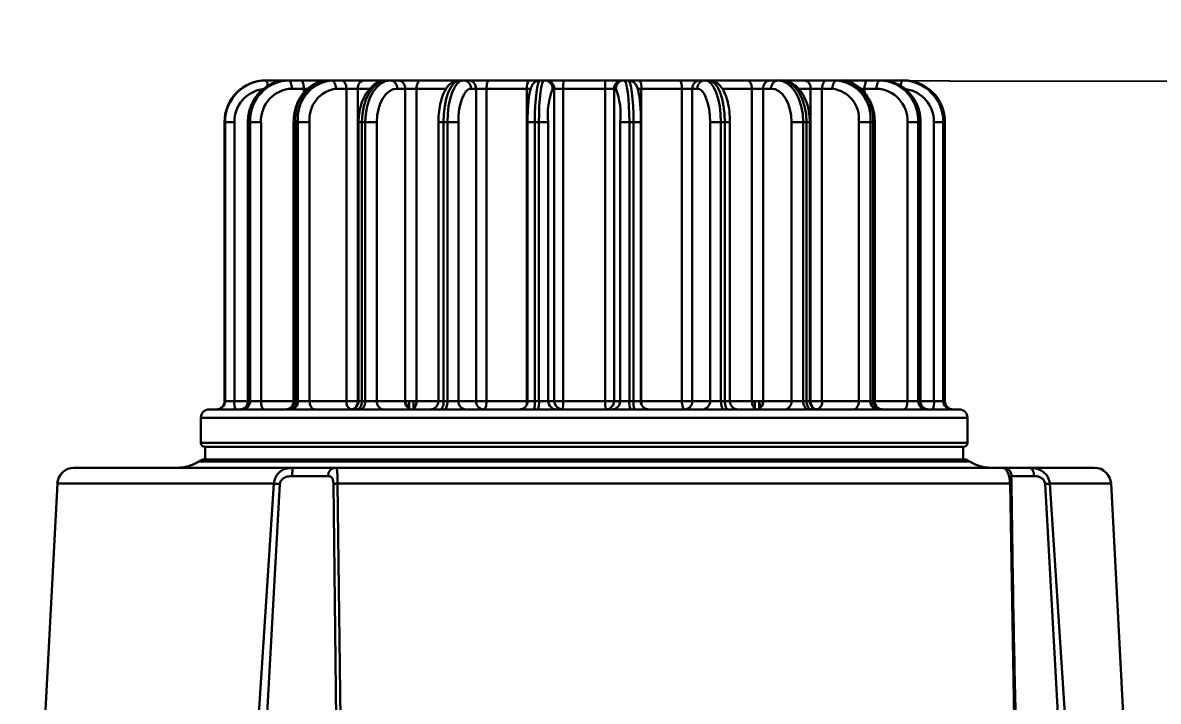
# Model space of a CAD drawing. Header units: millimetres. Extents: x -2601 to 21461, y 11492 to 21077.
# Drawn here: x -147.7 to -11.4, y 13100.4 to 13181.9 of the extents above; entities that cross this region are included whole.
import ezdxf

# ---------------------------------------------------------------- set-up
doc = ezdxf.new("R2010")
doc.units = ezdxf.units.MM
doc.header["$PDSIZE"] = -1
doc.styles.get("Standard").update_dxf_attribs({"font": ''})
doc.styles.get('Standard').set_extended_font_data('HYSWLongFangSong')
doc.dimstyles.new('ISO-25', dxfattribs={"dimscale": 25, "dimtxt": 3.5, "dimasz": 1.6, "dimexe": 1.25, "dimexo": 0.625, "dimtad": 1, "dimdec": 0, "dimzin": 9, "dimdsep": 46, "dimtxsty": 'Standard', "dimcen": 2.5, "dimadec": 0, "dimazin": 2, "dimtfac": 1, "dimtdec": 0, "dimtofl": 0, "dimtmove": 0, "dimatfit": 3, "dimfxl": 1, "dimarcsym": 0})

# ---------------------------------------------------------------- blocks, each defined once
blk = doc.blocks.new('*D41')
at = {"color": 0, "lineweight": -2}
for p, q in [((-984.73, 13145.13), (-566.17, 12980.75)), ((-80.3, 12727.44), (-80.3, 12852.44)), ((-142.8, 12789.94), (-17.8, 12789.94))]:
    blk.add_line(p, q, dxfattribs=at)
at = {"color": 0}
blk.add_solid([(-563.74, 12986.96), (-568.61, 12974.55), (-528.94, 12966.13)], dxfattribs=at)
at = {"layer": 'Defpoints', "color": 0}
for p in [(-528.94, 12966.13), (-80.3, 12789.94)]:
    blk.add_point(p, dxfattribs=at)
at = {"color": 0, "insert": (-871.65, 13164.51), "char_height": 87.5, "attachment_point": 5, "rotation": 338.5595}
blk.add_mtext('R482', dxfattribs=at)
blk = doc.blocks.new('*D43')
at = {"color": 0, "lineweight": -2}
blk.add_line((-236.77, 12789.94), (-753.02, 12789.94), dxfattribs=at)
blk.add_arc((-80.3, 12789.94), 641.47, 33.57336, 176.42664, dxfattribs=at)
at = {"color": 0}
for points in [[(459.83, 13148.19), (448.5, 13141.17), (475.23, 13110.68)], [(-713.85, 12829.72), (-727.18, 12830.13), (-721.77, 12789.94)]]:
    blk.add_solid(points, dxfattribs=at)
at = {"layer": 'Defpoints', "color": 0}
for p in [(1391.95, 13639.94), (31.09, 13421.67), (-221.14, 12789.94), (-80.3, 12789.94), (-80.3, 12789.94)]:
    blk.add_point(p, dxfattribs=at)
at = {"color": 0, "insert": (-261.69, 13466.91), "char_height": 87.5, "attachment_point": 5, "rotation": 15}
blk.add_mtext('150°', dxfattribs=at)
blk = doc.blocks.new('*D97')
at = {"color": 0, "lineweight": -2}
for p, q in [((-64.67, 13174.92), (826.24, 13173.57)), ((794.93, 13133.61), (793.83, 12408.11)), ((-65.9, 12369.42), (825.02, 12368.07))]:
    blk.add_line(p, q, dxfattribs=at)
at = {"color": 0}
for points in [[(788.26, 13133.62), (801.6, 13133.6), (794.99, 13173.61)], [(787.16, 12408.12), (800.49, 12408.1), (793.77, 12368.11)]]:
    blk.add_solid(points, dxfattribs=at)
at = {"layer": 'Defpoints', "color": 0}
for p in [(-80.3, 13174.94), (-81.52, 12369.44), (793.77, 12368.11)]:
    blk.add_point(p, dxfattribs=at)
at = {"color": 0, "insert": (735, 12770.95), "char_height": 87.5, "attachment_point": 5, "rotation": 89.9129}
blk.add_mtext('806', dxfattribs=at)
blk = doc.blocks.new('*D99')
at = {"color": 0, "lineweight": -2}
blk.add_line((-1309.85, 13076.66), (-1702.94, 13168.33), dxfattribs=at)
at = {"color": 0}
blk.add_solid([(-1701.42, 13174.82), (-1704.45, 13161.83), (-1741.89, 13177.41)], dxfattribs=at)
at = {"layer": 'Defpoints', "color": 0}
for p in [(-1741.89, 13177.41), (-80.3, 12789.94)]:
    blk.add_point(p, dxfattribs=at)
at = {"color": 0, "insert": (-1413.9, 13161.89), "char_height": 87.5, "attachment_point": 5, "rotation": 346.8738}
blk.add_mtext('R1706', dxfattribs=at)

msp = doc.modelspace()

# ---------------------------------------------------------------- linework, layer by layer
at = {"color": 161, "lineweight": 30, "true_color": 0x67adff}
for p, q in [((-118.5, 13174.94), (-118.43, 13174.94)), ((-118.43, 13174.94), (-116.88, 13174.94)), ((-116.88, 13174.94), (-115.96, 13174.94)), ((-116.8, 13174.86), (-115.96, 13174.94)), ((-115.77, 13174.94), (-116.62, 13174.86)), ((-115.96, 13174.94), (-115.77, 13174.94)), ((-115.77, 13174.94), (-114.32, 13174.94)), ((-114.32, 13174.94), (-111.76, 13174.94)), ((-111.76, 13174.94), (-110.99, 13174.94)), ((-110.99, 13174.94), (-110.69, 13174.94)), ((-110.69, 13174.94), (-109.44, 13174.94)), ((-109.44, 13174.94), (-106.72, 13174.94)), ((-106.72, 13174.94), (-103.97, 13174.94)), ((-103.93, 13174.94), (-103.53, 13174.94)), ((-103.53, 13174.94), (-102.58, 13174.94)), ((-102.58, 13174.94), (-99.87, 13174.94)), ((-99.87, 13174.94), (-95.63, 13174.94)), ((-95.63, 13174.94), (-95.26, 13174.94)), ((-95.26, 13174.94), (-94.8, 13174.94)), ((-94.8, 13174.94), (-94.2, 13174.94)), ((-94.2, 13174.94), (-91.7, 13174.94)), ((-91.7, 13174.94), (-86.97, 13174.94)), ((-86.97, 13174.94), (-85.57, 13174.94)), ((-85.57, 13174.94), (-85.07, 13174.94)), ((-85.07, 13174.94), (-84.87, 13174.94)), ((-84.87, 13174.94), (-82.75, 13174.94)), ((-82.75, 13174.94), (-77.85, 13174.94)), ((-77.85, 13174.94), (-75.72, 13174.94)), ((-75.72, 13174.94), (-75.52, 13174.94)), ((-75.52, 13174.94), (-75.02, 13174.94)), ((-75.02, 13174.94), (-73.63, 13174.94)), ((-73.63, 13174.94), (-68.89, 13174.94)), ((-68.89, 13174.94), (-66.39, 13174.94)), ((-66.39, 13174.94), (-65.79, 13174.94)), ((-65.79, 13174.94), (-65.33, 13174.94)), ((-65.34, 13174.94), (-64.96, 13174.94)), ((-64.96, 13174.94), (-60.72, 13174.94)), ((-60.72, 13174.94), (-58.01, 13174.94)), ((-58.01, 13174.94), (-57.06, 13174.94)), ((-57.06, 13174.94), (-56.66, 13174.94)), ((-56.62, 13174.94), (-53.88, 13174.94)), ((-53.88, 13174.94), (-51.15, 13174.94)), ((-51.15, 13174.94), (-49.9, 13174.94)), ((-49.9, 13174.94), (-49.6, 13174.94)), ((-49.6, 13174.94), (-48.83, 13174.94)), ((-48.83, 13174.94), (-46.27, 13174.94)), ((-46.27, 13174.94), (-44.82, 13174.94)), ((-44.82, 13174.94), (-44.63, 13174.94)), ((-43.94, 13174.85), (-44.82, 13174.94)), ((-44.63, 13174.94), (-43.71, 13174.94)), ((-43.71, 13174.94), (-42.16, 13174.94)), ((-42.16, 13174.94), (-41.96, 13174.94)), ((-115.39, 13173.94), (-113.94, 13173.94)), ((-113.94, 13173.94), (-113.94, 13173.44)), ((-113.94, 13173.94), (-113.5, 13173.94)), ((-110.08, 13173.94), (-108.83, 13173.94)), ((-108.83, 13173.94), (-108.83, 13136.44)), ((-108.83, 13173.94), (-107.47, 13173.94)), ((-107.47, 13136.44), (-107.47, 13173.94)), ((-107.47, 13173.94), (-106.08, 13173.94)), ((-102.74, 13173.94), (-101.79, 13173.94)), ((-101.79, 13173.94), (-101.79, 13136.44)), ((-101.79, 13173.94), (-100.43, 13173.94)), ((-100.43, 13136.44), (-100.43, 13173.94)), ((-100.43, 13173.94), (-96.89, 13173.94)), ((-93.87, 13173.94), (-93.27, 13173.94)), ((-93.27, 13173.94), (-93.27, 13136.44)), ((-93.27, 13173.94), (-92.02, 13173.94)), ((-92.02, 13173.94), (-87.16, 13173.94)), ((-92.02, 13136.44), (-92.02, 13173.94)), ((-87.16, 13173.94), (-87.16, 13136.44)), ((-87.16, 13173.94), (-86.7, 13173.94)), ((-84.08, 13173.94), (-83.88, 13173.94)), ((-83.88, 13173.94), (-83.88, 13136.44)), ((-83.88, 13173.94), (-82.82, 13173.94)), ((-82.82, 13136.44), (-82.82, 13173.94)), ((-82.82, 13173.94), (-77.78, 13173.94)), ((-77.78, 13173.94), (-76.71, 13173.94)), ((-77.78, 13173.94), (-77.78, 13136.44)), ((-76.71, 13136.44), (-76.71, 13173.94)), ((-76.71, 13173.94), (-76.51, 13173.94)), ((-73.9, 13173.94), (-73.44, 13173.94)), ((-73.44, 13136.44), (-73.44, 13173.94)), ((-73.44, 13173.94), (-68.57, 13173.94)), ((-68.57, 13173.94), (-68.57, 13136.44)), ((-68.57, 13173.94), (-67.32, 13173.94)), ((-67.32, 13136.44), (-67.32, 13173.94)), ((-67.32, 13173.94), (-66.72, 13173.94)), ((-63.72, 13173.94), (-60.16, 13173.94)), ((-60.16, 13173.94), (-60.16, 13136.44)), ((-60.16, 13173.94), (-58.8, 13173.94)), ((-58.8, 13136.44), (-58.8, 13173.94)), ((-58.8, 13173.94), (-57.85, 13173.94)), ((-54.52, 13173.94), (-53.12, 13173.94)), ((-53.12, 13173.94), (-53.12, 13136.44)), ((-53.12, 13173.94), (-51.76, 13173.94)), ((-51.76, 13136.44), (-51.76, 13173.94)), ((-51.76, 13173.94), (-50.51, 13173.94)), ((-47.1, 13173.94), (-46.65, 13173.94)), ((-46.65, 13173.94), (-45.2, 13173.94)), ((-46.65, 13173.43), (-46.65, 13173.94)), ((-123.46, 13169.94), (-123.46, 13136.44)), ((-123.46, 13169.94), (-123.39, 13169.94)), ((-123.46, 13136.44), (-123.46, 13169.94)), ((-123.46, 13169.94), (-123.46, 13169.94)), ((-123.39, 13169.94), (-122.27, 13169.94)), ((-123.39, 13169.94), (-123.39, 13136.44)), ((-122.27, 13136.44), (-122.27, 13169.94)), ((-120.66, 13169.94), (-120.66, 13136.44)), ((-120.66, 13169.94), (-120.58, 13169.94)), ((-120.58, 13136.44), (-120.58, 13169.94)), ((-120.58, 13169.94), (-120.39, 13169.94)), ((-120.39, 13169.94), (-120.39, 13136.44)), ((-120.39, 13169.94), (-119.08, 13169.94)), ((-119.08, 13136.44), (-119.08, 13169.94)), ((-115.17, 13169.94), (-115.17, 13136.44)), ((-115.17, 13169.94), (-114.96, 13169.94)), ((-114.96, 13169.94), (-114.65, 13169.94)), ((-114.96, 13136.44), (-114.96, 13169.94)), ((-114.65, 13169.94), (-114.65, 13136.44)), ((-114.65, 13169.94), (-113.25, 13169.94)), ((-113.25, 13136.44), (-113.25, 13169.94)), ((-107.37, 13169.94), (-107.37, 13136.44)), ((-107.37, 13169.94), (-106.98, 13169.94)), ((-106.98, 13169.94), (-106.58, 13169.94)), ((-106.98, 13136.44), (-106.98, 13169.94)), ((-106.58, 13169.94), (-106.58, 13136.44)), ((-106.58, 13169.94), (-105.18, 13169.94)), ((-105.18, 13136.44), (-105.18, 13169.94)), ((-97.79, 13169.94), (-97.79, 13136.44)), ((-97.79, 13169.94), (-97.17, 13169.94)), ((-97.17, 13169.94), (-96.71, 13169.94)), ((-97.17, 13136.44), (-97.17, 13169.94)), ((-96.71, 13169.94), (-95.4, 13169.94)), ((-96.71, 13169.94), (-96.71, 13136.44)), ((-95.4, 13136.44), (-95.4, 13169.94)), ((-87.09, 13169.94), (-87.09, 13136.44)), ((-87.09, 13169.94), (-86.22, 13169.94)), ((-86.22, 13169.94), (-85.73, 13169.94)), ((-86.22, 13136.44), (-86.22, 13169.94)), ((-85.73, 13169.94), (-85.73, 13136.44)), ((-85.73, 13169.94), (-84.6, 13169.94)), ((-84.6, 13136.44), (-84.6, 13169.94)), ((-75.99, 13169.94), (-74.87, 13169.94)), ((-75.99, 13169.94), (-75.99, 13136.44)), ((-74.87, 13136.44), (-74.87, 13169.94)), ((-74.87, 13169.94), (-74.37, 13169.94)), ((-74.37, 13169.94), (-74.37, 13136.44)), ((-74.37, 13169.94), (-73.5, 13169.94)), ((-73.5, 13136.44), (-73.5, 13169.94)), ((-65.19, 13169.94), (-65.19, 13136.44)), ((-65.19, 13169.94), (-63.88, 13169.94)), ((-63.88, 13136.44), (-63.88, 13169.94)), ((-63.88, 13169.94), (-63.42, 13169.94)), ((-63.42, 13169.94), (-63.42, 13136.44)), ((-63.42, 13169.94), (-62.8, 13169.94)), ((-62.8, 13136.44), (-62.8, 13169.94)), ((-55.41, 13169.94), (-54.01, 13169.94)), ((-55.41, 13169.94), (-55.41, 13136.44)), ((-54.01, 13136.44), (-54.01, 13169.94)), ((-54.01, 13169.94), (-53.62, 13169.94)), ((-53.62, 13169.94), (-53.62, 13136.44)), ((-53.62, 13169.94), (-53.22, 13169.94)), ((-53.22, 13136.44), (-53.22, 13169.94)), ((-47.34, 13169.94), (-47.34, 13136.44)), ((-47.34, 13169.94), (-45.94, 13169.94)), ((-45.94, 13136.44), (-45.94, 13169.94)), ((-45.94, 13169.94), (-45.63, 13169.94)), ((-45.63, 13169.94), (-45.63, 13136.44)), ((-45.63, 13169.94), (-45.43, 13169.94)), ((-45.43, 13136.44), (-45.43, 13169.94)), ((-41.51, 13169.94), (-40.2, 13169.94)), ((-41.51, 13169.94), (-41.51, 13136.44)), ((-40.2, 13136.44), (-40.2, 13169.94)), ((-40.2, 13169.94), (-40.01, 13169.94)), ((-40.01, 13169.94), (-40.01, 13136.44)), ((-40.01, 13169.94), (-39.93, 13169.94)), ((-39.93, 13136.44), (-39.93, 13169.94)), ((-38.32, 13169.94), (-37.2, 13169.94)), ((-38.32, 13169.94), (-38.32, 13136.44)), ((-37.2, 13136.44), (-37.2, 13169.94)), ((-37.2, 13169.94), (-37, 13169.94)), ((-37, 13136.44), (-37, 13169.94)), ((-123.39, 13136.44), (-123.46, 13136.44)), ((-123.46, 13136.44), (-123.46, 13136.44)), ((-122.27, 13136.44), (-123.39, 13136.44)), ((-120.66, 13136.44), (-122.27, 13136.44)), ((-120.58, 13136.44), (-120.66, 13136.44)), ((-120.39, 13136.44), (-120.58, 13136.44)), ((-119.08, 13136.44), (-120.39, 13136.44)), ((-115.17, 13136.44), (-119.08, 13136.44)), ((-114.96, 13136.44), (-115.17, 13136.44)), ((-114.65, 13136.44), (-114.96, 13136.44)), ((-113.25, 13136.44), (-114.65, 13136.44)), ((-108.83, 13136.44), (-113.25, 13136.44)), ((-107.47, 13136.44), (-108.83, 13136.44)), ((-106.98, 13136.44), (-107.37, 13136.44)), ((-106.58, 13136.44), (-106.98, 13136.44)), ((-105.18, 13136.44), (-106.58, 13136.44)), ((-101.79, 13136.44), (-105.18, 13136.44)), ((-100.43, 13136.44), (-101.79, 13136.44)), ((-100.8, 13136.44), (-100.8, 13135.51)), ((-97.79, 13136.44), (-100.43, 13136.44)), ((-97.17, 13136.44), (-97.79, 13136.44)), ((-96.71, 13136.44), (-97.17, 13136.44)), ((-95.4, 13136.44), (-96.71, 13136.44)), ((-93.27, 13136.44), (-95.4, 13136.44)), ((-92.02, 13136.44), (-93.27, 13136.44)), ((-87.16, 13136.44), (-92.02, 13136.44)), ((-87.08, 13136.44), (-87.16, 13136.44)), ((-86.22, 13136.44), (-87.09, 13136.44)), ((-85.73, 13136.44), (-86.22, 13136.44)), ((-84.6, 13136.44), (-85.73, 13136.44)), ((-83.88, 13136.44), (-84.6, 13136.44)), ((-82.82, 13136.44), (-83.88, 13136.44)), ((-77.78, 13136.44), (-82.82, 13136.44)), ((-76.71, 13136.44), (-77.78, 13136.44)), ((-75.99, 13136.44), (-76.71, 13136.44)), ((-74.87, 13136.44), (-75.99, 13136.44)), ((-74.37, 13136.44), (-74.87, 13136.44)), ((-73.5, 13136.44), (-74.37, 13136.44)), ((-73.44, 13136.44), (-73.5, 13136.44)), ((-68.57, 13136.44), (-73.44, 13136.44)), ((-67.32, 13136.44), (-68.57, 13136.44)), ((-65.19, 13136.44), (-67.32, 13136.44)), ((-63.88, 13136.44), (-65.19, 13136.44)), ((-63.42, 13136.44), (-63.88, 13136.44)), ((-62.8, 13136.44), (-63.42, 13136.44)), ((-60.16, 13136.44), (-62.8, 13136.44)), ((-58.8, 13136.44), (-60.16, 13136.44)), ((-59.8, 13135.51), (-59.8, 13136.44)), ((-59.04, 13135.75), (-59.23, 13136.08)), ((-55.41, 13136.44), (-58.8, 13136.44)), ((-54.01, 13136.44), (-55.41, 13136.44)), ((-53.62, 13136.44), (-54.01, 13136.44)), ((-53.22, 13136.44), (-53.62, 13136.44)), ((-51.76, 13136.44), (-53.12, 13136.44)), ((-47.34, 13136.44), (-51.76, 13136.44)), ((-45.94, 13136.44), (-47.34, 13136.44)), ((-45.63, 13136.44), (-45.94, 13136.44)), ((-45.43, 13136.44), (-45.63, 13136.44)), ((-41.51, 13136.44), (-45.43, 13136.44)), ((-40.2, 13136.44), (-41.51, 13136.44)), ((-40.01, 13136.44), (-40.2, 13136.44)), ((-39.93, 13136.44), (-40.01, 13136.44)), ((-38.32, 13136.44), (-39.93, 13136.44)), ((-37.2, 13136.44), (-38.32, 13136.44)), ((-37, 13136.44), (-37.2, 13136.44)), ((-125.3, 13135.44), (-35.3, 13135.44)), ((-126.3, 13131.44), (-126.3, 13134.44)), ((-126.3, 13134.44), (-34.3, 13134.44)), ((-34.3, 13131.44), (-34.3, 13134.44)), ((-34.3, 13131.44), (-126.3, 13131.44)), ((-34.8, 13130.94), (-125.8, 13130.94)), ((-125.8, 13130.94), (-125.8, 13129.44)), ((-34.8, 13130.94), (-34.8, 13129.44)), ((-126.53, 13129.19), (-34.06, 13129.19)), ((-126.08, 13129.44), (-34.51, 13129.44)), ((-141.53, 13128.44), (-115.22, 13128.44)), ((-115.54, 13128.41), (-115.22, 13128.44)), ((-115.26, 13128.37), (-115.22, 13128.44)), ((-115.22, 13128.44), (-110.19, 13128.44)), ((-110.19, 13128.44), (-110.51, 13128.37)), ((-110.19, 13128.44), (-30, 13128.44)), ((-110.19, 13128.44), (-110.12, 13128.41)), ((-29.92, 13128.41), (-30, 13128.44)), ((-30, 13128.44), (-26.86, 13128.44)), ((-29.62, 13128.37), (-30, 13128.44)), ((-26.86, 13128.44), (-19.06, 13128.44)), ((-26.86, 13128.44), (-26.65, 13128.37)), ((-26.86, 13128.44), (-26.52, 13128.4)), ((-26.59, 13128.41), (-26.66, 13128.37)), ((-145.27, 13093.14), (-143.52, 13126.55)), ((-143.52, 13126.55), (-117.53, 13126.55)), ((-119.37, 13098.29), (-117.53, 13126.55)), ((-116.81, 13126.5), (-118.38, 13098.24)), ((-115.34, 13127.44), (-111.03, 13127.44)), ((-110.08, 13098.24), (-110.39, 13126.5)), ((-109.91, 13126.55), (-29.19, 13126.55)), ((-109.91, 13126.55), (-109.53, 13098.29)), ((-28.71, 13098.29), (-29.19, 13126.55)), ((-29.01, 13127.44), (-29.05, 13127.34)), ((-29.01, 13127.44), (-26.31, 13127.44)), ((-23.4, 13098.24), (-24.99, 13126.5)), ((-24.43, 13126.55), (-17.07, 13126.55)), ((-24.43, 13126.55), (-22.57, 13098.29)), ((-15.54, 13097.34), (-17.07, 13126.55))]:
    msp.add_line(p, q, dxfattribs=at)
at = {"color": 161, "lineweight": 30, "true_color": 0x67adff, "flags": 128}
for points in [[(-115.39, 13173.94), (-115.39, 13174.14), (-115.42, 13174.33), (-115.45, 13174.5), (-115.5, 13174.65), (-115.56, 13174.78), (-115.62, 13174.87), (-115.69, 13174.92), (-115.77, 13174.94)], [(-114.32, 13174.94), (-114.25, 13174.92), (-114.17, 13174.87), (-114.11, 13174.78), (-114.05, 13174.65), (-114, 13174.5), (-113.97, 13174.33), (-113.94, 13174.14), (-113.94, 13173.94)], [(-110.08, 13173.94), (-110.09, 13174.14), (-110.13, 13174.33), (-110.18, 13174.5), (-110.26, 13174.65), (-110.35, 13174.78), (-110.45, 13174.87), (-110.57, 13174.92), (-110.69, 13174.94)], [(-109.44, 13174.94), (-109.32, 13174.92), (-109.21, 13174.87), (-109.1, 13174.78), (-109.01, 13174.65), (-108.94, 13174.5), (-108.88, 13174.33), (-108.85, 13174.14), (-108.83, 13173.94)], [(-106.98, 13169.94), (-106.92, 13170.92), (-106.74, 13171.86), (-106.46, 13172.72), (-106.08, 13173.48), (-105.62, 13174.1), (-105.1, 13174.56), (-104.53, 13174.85), (-103.93, 13174.94)], [(-103.53, 13174.94), (-104.13, 13174.85), (-104.7, 13174.56), (-105.23, 13174.1), (-105.69, 13173.48), (-106.07, 13172.72), (-106.35, 13171.86), (-106.52, 13170.92), (-106.58, 13169.94)], [(-99.87, 13174.94), (-99.98, 13174.92), (-100.09, 13174.87), (-100.19, 13174.78), (-100.27, 13174.65), (-100.34, 13174.5), (-100.39, 13174.33), (-100.42, 13174.14), (-100.43, 13173.94)], [(-97.17, 13169.94), (-97.14, 13170.92), (-97.03, 13171.86), (-96.85, 13172.72), (-96.61, 13173.48), (-96.32, 13174.1), (-95.99, 13174.56), (-95.63, 13174.85), (-95.26, 13174.94)], [(-94.8, 13174.94), (-95.17, 13174.85), (-95.53, 13174.56), (-95.86, 13174.1), (-96.15, 13173.48), (-96.39, 13172.72), (-96.57, 13171.86), (-96.67, 13170.92), (-96.71, 13169.94)], [(-91.7, 13174.94), (-91.76, 13174.92), (-91.82, 13174.87), (-91.88, 13174.78), (-91.93, 13174.65), (-91.97, 13174.5), (-92, 13174.33), (-92.02, 13174.14), (-92.02, 13173.94)], [(-86.22, 13169.94), (-86.21, 13170.92), (-86.17, 13171.86), (-86.11, 13172.72), (-86.03, 13173.48), (-85.93, 13174.1), (-85.82, 13174.56), (-85.7, 13174.85), (-85.57, 13174.94)], [(-85.07, 13174.94), (-85.2, 13174.85), (-85.32, 13174.56), (-85.44, 13174.1), (-85.53, 13173.48), (-85.62, 13172.72), (-85.68, 13171.86), (-85.71, 13170.92), (-85.73, 13169.94)], [(-74.87, 13169.94), (-74.88, 13170.92), (-74.92, 13171.86), (-74.98, 13172.72), (-75.06, 13173.48), (-75.16, 13174.1), (-75.27, 13174.56), (-75.39, 13174.85), (-75.52, 13174.94)], [(-75.02, 13174.94), (-74.9, 13174.85), (-74.77, 13174.56), (-74.66, 13174.1), (-74.56, 13173.48), (-74.48, 13172.72), (-74.42, 13171.86), (-74.38, 13170.92), (-74.37, 13169.94)], [(-68.89, 13174.94), (-68.83, 13174.92), (-68.77, 13174.87), (-68.71, 13174.78), (-68.66, 13174.65), (-68.62, 13174.5), (-68.59, 13174.33), (-68.57, 13174.14), (-68.57, 13173.94)], [(-63.88, 13169.94), (-63.92, 13170.92), (-64.03, 13171.86), (-64.2, 13172.72), (-64.44, 13173.48), (-64.73, 13174.1), (-65.06, 13174.56), (-65.42, 13174.85), (-65.79, 13174.94)], [(-65.33, 13174.94), (-64.96, 13174.85), (-64.6, 13174.56), (-64.27, 13174.1), (-63.98, 13173.48), (-63.74, 13172.72), (-63.56, 13171.86), (-63.45, 13170.92), (-63.42, 13169.94)], [(-65, 13174.88), (-65.15, 13174.92), (-65.33, 13174.94)], [(-60.72, 13174.94), (-60.61, 13174.92), (-60.5, 13174.87), (-60.41, 13174.78), (-60.32, 13174.65), (-60.25, 13174.5), (-60.2, 13174.33), (-60.17, 13174.14), (-60.16, 13173.94)], [(-54.01, 13169.94), (-54.07, 13170.92), (-54.24, 13171.86), (-54.53, 13172.72), (-54.9, 13173.48), (-55.37, 13174.1), (-55.89, 13174.56), (-56.46, 13174.85), (-57.06, 13174.94)], [(-56.66, 13174.94), (-56.07, 13174.85), (-55.5, 13174.56), (-54.97, 13174.1), (-54.51, 13173.48), (-54.13, 13172.72), (-53.85, 13171.86), (-53.67, 13170.92), (-53.62, 13169.94)], [(-51.76, 13173.94), (-51.75, 13174.14), (-51.71, 13174.33), (-51.65, 13174.5), (-51.58, 13174.65), (-51.49, 13174.78), (-51.38, 13174.87), (-51.27, 13174.92), (-51.15, 13174.94)], [(-49.9, 13174.94), (-50.02, 13174.92), (-50.14, 13174.87), (-50.24, 13174.78), (-50.33, 13174.65), (-50.41, 13174.5), (-50.47, 13174.33), (-50.5, 13174.14), (-50.51, 13173.94)], [(-46.65, 13173.94), (-46.65, 13174.14), (-46.62, 13174.33), (-46.59, 13174.5), (-46.54, 13174.65), (-46.48, 13174.78), (-46.42, 13174.87), (-46.35, 13174.92), (-46.27, 13174.94)], [(-44.82, 13174.94), (-44.9, 13174.92), (-44.97, 13174.87), (-45.03, 13174.78), (-45.09, 13174.65), (-45.14, 13174.5), (-45.18, 13174.33), (-45.2, 13174.14), (-45.2, 13173.94)], [(-44.63, 13174.94), (-43.73, 13174.85), (-43.73, 13174.85)], [(-102.74, 13173.94), (-103.22, 13173.87), (-103.67, 13173.64), (-104.09, 13173.27), (-104.46, 13172.77), (-104.77, 13172.17), (-104.99, 13171.47), (-105.13, 13170.72), (-105.18, 13169.94)], [(-93.87, 13173.94), (-94.17, 13173.87), (-94.46, 13173.64), (-94.72, 13173.27), (-94.96, 13172.77), (-95.15, 13172.17), (-95.29, 13171.47), (-95.38, 13170.72), (-95.4, 13169.94)], [(-65.19, 13169.94), (-65.22, 13170.72), (-65.3, 13171.47), (-65.44, 13172.17), (-65.64, 13172.77), (-65.87, 13173.27), (-66.13, 13173.64), (-66.42, 13173.87), (-66.72, 13173.94)], [(-55.41, 13169.94), (-55.46, 13170.72), (-55.6, 13171.47), (-55.83, 13172.17), (-56.13, 13172.77), (-56.5, 13173.27), (-56.92, 13173.64), (-57.38, 13173.87), (-57.85, 13173.94)], [(-118.7, 13135.44), (-118.77, 13135.46), (-118.85, 13135.52), (-118.91, 13135.61), (-118.97, 13135.74), (-119.02, 13135.89), (-119.05, 13136.06), (-119.07, 13136.25), (-119.08, 13136.44)], [(-112.64, 13135.44), (-112.76, 13135.46), (-112.88, 13135.52), (-112.98, 13135.61), (-113.07, 13135.74), (-113.15, 13135.89), (-113.21, 13136.06), (-113.24, 13136.25), (-113.25, 13136.44)], [(-107.58, 13135.44), (-107.47, 13135.46), (-107.35, 13135.52), (-107.25, 13135.61), (-107.15, 13135.74), (-107.08, 13135.89), (-107.02, 13136.06), (-106.99, 13136.25), (-106.98, 13136.44)], [(-106.58, 13136.44), (-106.59, 13136.25), (-106.62, 13136.06), (-106.68, 13135.89), (-106.76, 13135.74), (-106.85, 13135.61), (-106.95, 13135.52), (-107.07, 13135.46), (-107.19, 13135.44)], [(-101.73, 13136.13), (-101.71, 13136.25), (-101.7, 13136.44)], [(-100.99, 13135.44), (-100.88, 13135.46), (-100.78, 13135.52), (-100.68, 13135.61), (-100.6, 13135.74), (-100.53, 13135.89), (-100.48, 13136.06), (-100.44, 13136.25), (-100.43, 13136.44)], [(-97.56, 13135.44), (-97.48, 13135.46), (-97.41, 13135.52), (-97.34, 13135.61), (-97.29, 13135.74), (-97.24, 13135.89), (-97.2, 13136.06), (-97.18, 13136.25), (-97.17, 13136.44)], [(-96.71, 13136.44), (-96.72, 13136.25), (-96.74, 13136.06), (-96.78, 13135.89), (-96.82, 13135.74), (-96.88, 13135.61), (-96.95, 13135.52), (-97.02, 13135.46), (-97.09, 13135.44)], [(-92.35, 13135.44), (-92.29, 13135.46), (-92.23, 13135.52), (-92.17, 13135.61), (-92.12, 13135.74), (-92.08, 13135.89), (-92.05, 13136.06), (-92.03, 13136.25), (-92.02, 13136.44)], [(-68.24, 13135.44), (-68.3, 13135.46), (-68.37, 13135.52), (-68.42, 13135.61), (-68.47, 13135.74), (-68.51, 13135.89), (-68.54, 13136.06), (-68.56, 13136.25), (-68.57, 13136.44)], [(-63.5, 13135.44), (-63.57, 13135.46), (-63.64, 13135.52), (-63.71, 13135.61), (-63.77, 13135.74), (-63.82, 13135.89), (-63.85, 13136.06), (-63.87, 13136.25), (-63.88, 13136.44)], [(-63.42, 13136.44), (-63.41, 13136.25), (-63.39, 13136.06), (-63.35, 13135.89), (-63.31, 13135.74), (-63.25, 13135.61), (-63.18, 13135.52), (-63.11, 13135.46), (-63.04, 13135.44)], [(-59.6, 13135.44), (-59.71, 13135.46), (-59.81, 13135.52), (-59.91, 13135.61), (-59.99, 13135.74), (-60.06, 13135.89), (-60.12, 13136.06), (-60.15, 13136.25), (-60.16, 13136.44)], [(-58.85, 13136.09), (-58.88, 13136.25), (-58.89, 13136.44)], [(-53.4, 13135.44), (-53.52, 13135.46), (-53.64, 13135.52), (-53.74, 13135.61), (-53.83, 13135.74), (-53.91, 13135.89), (-53.97, 13136.06), (-54, 13136.25), (-54.01, 13136.44)], [(-53.62, 13136.44), (-53.6, 13136.25), (-53.57, 13136.06), (-53.51, 13135.89), (-53.44, 13135.74), (-53.35, 13135.61), (-53.24, 13135.52), (-53.13, 13135.46), (-53.01, 13135.44)], [(-47.34, 13136.44), (-47.35, 13136.25), (-47.39, 13136.06), (-47.44, 13135.89), (-47.52, 13135.74), (-47.61, 13135.61), (-47.71, 13135.52), (-47.83, 13135.46), (-47.95, 13135.44)], [(-41.51, 13136.44), (-41.52, 13136.25), (-41.54, 13136.06), (-41.57, 13135.89), (-41.62, 13135.74), (-41.68, 13135.61), (-41.75, 13135.52), (-41.82, 13135.46), (-41.89, 13135.44)]]:
    msp.add_lwpolyline(points, dxfattribs=at)
at = {"lineweight": 30}
msp.add_arc((-80.3, 12789.94), 482, 30, 330, dxfattribs=at)
at = {"color": 161, "lineweight": 30, "true_color": 0x67adff}
for centre, radius, start, end in [((-118.48, 13169.96), 4.98, 90.2503, 180.2381), ((-118.41, 13169.97), 4.98, 90.2448, 180.2436), ((-115.7, 13170.1), 4.88, 103.0037, 181.8769), ((-115.51, 13170.1), 4.88, 103.135, 181.8709), ((-119.51, 13174.39), 1.21, 352.6343, 27.2722), ((-110.41, 13170.41), 4.57, 97.3265, 185.8152), ((-110.1, 13170.41), 4.57, 97.3302, 185.8115), ((-111.74, 13174.07), 0.872, 91.039, 140.9286), ((-106.57, 13174.05), 0.903, 99.0278, 186.8748), ((-103.65, 13174.04), 0.914, 354.1358, 82.6957), ((-102.7, 13174.04), 0.914, 354.166, 82.699), ((-95.61, 13174.67), 0.274, 94.5326, 140.2065), ((-94.84, 13173.98), 0.963, 357.7768, 87.6805), ((-94.24, 13173.98), 0.963, 357.7768, 87.6805), ((-85.7, 13174.18), 1.47, 149.0106, 189.3906), ((-85.08, 13173.95), 0.996, 359.7566, 89.7771), ((-84.87, 13173.95), 0.995, 359.729, 89.7771), ((-79.21, 13174.19), 3.62, 168.0265, 183.9537), ((-81.38, 13174.19), 3.62, 356.0463, 11.9735), ((-75.72, 13173.95), 0.995, 90.2115, 180.2824), ((-75.51, 13173.95), 0.995, 90.2229, 180.271), ((-74.89, 13174.19), 1.47, 350.5552, 30.9908), ((-66.35, 13173.98), 0.963, 92.3195, 182.2232), ((-65.75, 13173.98), 0.964, 92.3468, 182.1664), ((-64.98, 13174.67), 0.277, 38.1514, 85.4139), ((-57.9, 13174.04), 0.914, 97.2677, 185.8672), ((-56.94, 13174.04), 0.915, 97.3193, 185.8157), ((-54.02, 13174.05), 0.904, 353.1599, 80.9376), ((-50.49, 13170.41), 4.57, 354.1977, 82.6606), ((-50.18, 13170.41), 4.57, 354.1848, 82.6735), ((-48.85, 13174.08), 0.868, 39.0666, 89.0687), ((-45.09, 13170.1), 4.89, 358.1582, 76.4265), ((-43.63, 13174.83), 0.142, 127.564, 170.0541), ((-44.95, 13170.06), 4.94, 358.6676, 75.623), ((-40.65, 13174.31), 1.63, 157.2246, 182.8598), ((-42.18, 13169.96), 4.98, 359.7619, 89.7497), ((-41.98, 13169.97), 4.98, 359.7541, 89.7575), ((-118.28, 13169.96), 3.99, 99.1595, 180.2142), ((-115.23, 13170.09), 3.86, 92.3509, 182.177), ((-109.61, 13170.31), 3.66, 97.3297, 185.8053), ((-76.56, 13170.93), 8.1, 158.1487, 186.9762), ((-84.04, 13170.93), 8.11, 353.0341, 21.841), ((-50.98, 13170.32), 3.66, 354.1793, 82.6773), ((-45.36, 13170.09), 3.86, 357.826, 87.6461), ((-42.31, 13169.96), 3.99, 359.777, 80.8894), ((-124.46, 13136.44), 1, 270, 0), ((-124.45, 13136.44), 0.996, 270.2504, 0.2435), ((-124.39, 13136.44), 0.996, 270.2504, 0.2435), ((-120.26, 13136.2), 2.03, 173.0401, 201.8484), ((-121.66, 13136.44), 1, 270, 0), ((-121.54, 13136.41), 0.965, 272.3745, 2.1387), ((-121.35, 13136.41), 0.964, 272.359, 2.1836), ((-116.17, 13136.44), 1, 270, 0), ((-115.87, 13136.35), 0.915, 277.3602, 5.7748), ((-115.56, 13136.35), 0.915, 277.3419, 5.7931), ((-107.93, 13136.3), 0.918, 170.735, 247.5604), ((-108.37, 13136.44), 1, 270, 0), ((-108.6, 13136.41), 1.13, 315.5411, 1.5366), ((-104.27, 13136.35), 0.915, 174.1736, 262.6914), ((-100.88, 13136.35), 0.915, 174.2069, 262.6581), ((-102.3, 13136.44), 1, 315.9066, 0), ((-98.79, 13136.44), 1, 270, 0), ((-94.44, 13136.41), 0.965, 177.8613, 267.6255), ((-92.31, 13136.41), 0.965, 177.8613, 267.6255), ((-88.09, 13136.44), 1, 270, 0), ((-91.62, 13136.42), 4.46, 355.2484, 0.3144), ((-88.23, 13136.2), 2.03, 338.1516, 6.9599), ((-87.74, 13136.2), 2.03, 338.1516, 6.9599), ((-83.61, 13136.44), 0.996, 179.7565, 269.7496), ((-82.88, 13136.44), 0.996, 179.7679, 269.7382), ((-86.43, 13136.19), 3.62, 348.0396, 3.9406), ((-74.17, 13136.19), 3.61, 176.0327, 191.9871), ((-77.71, 13136.44), 0.996, 270.2895, 0.2044), ((-76.98, 13136.44), 0.996, 270.2618, 0.2321), ((-72.85, 13136.2), 2.03, 173.0401, 201.8484), ((-72.36, 13136.2), 2.03, 173.0117, 201.8231), ((-72.5, 13136.44), 1, 180, 270), ((-68.78, 13136.43), 4.66, 179.8635, 184.7121), ((-68.28, 13136.41), 0.965, 272.3745, 2.1387), ((-66.15, 13136.41), 0.965, 272.3745, 2.1387), ((-61.8, 13136.44), 1, 180, 270), ((-59.72, 13136.35), 0.915, 277.3419, 5.7931), ((-58.3, 13136.44), 1, 180, 223.2265), ((-56.33, 13136.35), 0.915, 277.3419, 5.7931), ((-52.22, 13136.44), 1, 180, 270), ((-52.01, 13136.41), 1.11, 178.0763, 224.7882), ((-52.66, 13136.3), 0.919, 292.5017, 9.203), ((-45.03, 13136.35), 0.915, 174.1736, 262.6914), ((-44.72, 13136.35), 0.915, 174.2069, 262.6581), ((-44.43, 13136.44), 1, 180, 270), ((-39.24, 13136.41), 0.964, 177.8164, 267.641), ((-39.05, 13136.41), 0.964, 177.8164, 267.641), ((-38.94, 13136.44), 1, 180, 270), ((-40.34, 13136.2), 2.03, 338.1927, 6.9188), ((-36.2, 13136.44), 0.996, 179.7565, 269.7496), ((-36.01, 13136.44), 0.996, 179.7679, 269.7382), ((-125.3, 13134.44), 1, 90, 180), ((-35.3, 13134.44), 1, 0, 90), ((-125.8, 13131.44), 0.5, 180, 270), ((-34.8, 13131.44), 0.5, 270, 0), ((-129.17, 13133.44), 5, 270, 301.7883), ((-123.9, 13124.94), 5, 115.8419, 121.7883), ((-36.69, 13124.94), 5, 58.2117, 64.1581), ((-31.42, 13133.44), 5, 238.2117, 270), ((-141.53, 13126.44), 2, 90, 177), ((-19.06, 13126.44), 2, 3, 90)]:
    msp.add_arc(centre, radius, start, end, dxfattribs=at)
for points, knots in [([(-116.82, 13174.84), (-117.15, 13174.76), (-117.86, 13174.58), (-118.83, 13173.96), (-119.68, 13173.08), (-120.29, 13172), (-120.61, 13170.92), (-120.64, 13170.22), (-120.66, 13169.94)], [0, 0, 0, 0, 0.153354, 0.33341, 0.514057, 0.6956, 0.878138, 1, 1, 1, 1]), ([(-110.99, 13174.94), (-111.21, 13174.93), (-111.77, 13174.9), (-112.66, 13174.59), (-113.56, 13173.96), (-114.3, 13173.09), (-114.84, 13172.02), (-115.12, 13170.93), (-115.15, 13170.23), (-115.17, 13169.94)], [0, 0, 0, 0, 0.095974, 0.251262, 0.406905, 0.564852, 0.725625, 0.888525, 1, 1, 1, 1]), ([(-103.93, 13174.94), (-104.13, 13174.93), (-104.62, 13174.89), (-105.36, 13174.56), (-106.07, 13173.95), (-106.66, 13173.11), (-107.1, 13172.05), (-107.33, 13170.96), (-107.36, 13170.24), (-107.37, 13169.94)], [0, 0, 0, 0, 0.099709, 0.2460767, 0.3945283, 0.5515211, 0.7158688, 0.8823958, 1, 1, 1, 1]), ([(-95.26, 13174.94), (-95.46, 13174.92), (-95.88, 13174.87), (-96.44, 13174.5), (-96.9, 13173.95), (-97.29, 13173.17), (-97.59, 13172.13), (-97.76, 13171.01), (-97.78, 13170.27), (-97.79, 13169.94)], [0, 0, 0, 0, 0.10881, 0.231968, 0.363941, 0.522123, 0.697177, 0.86735, 1, 1, 1, 1]), ([(-85.57, 13174.94), (-85.72, 13174.92), (-86, 13174.89), (-86.31, 13174.67), (-86.52, 13174.42), (-86.67, 13174.11), (-86.81, 13173.68), (-86.93, 13173.01), (-87.02, 13172.06), (-87.08, 13171.02), (-87.09, 13170.28), (-87.09, 13169.94)], [0, 0, 0, 0, 0.069531, 0.127329, 0.184975, 0.256909, 0.371344, 0.53754, 0.694384, 0.858928, 1, 1, 1, 1]), ([(-73.5, 13169.94), (-73.5, 13170.15), (-73.5, 13170.73), (-73.54, 13171.69), (-73.63, 13172.7), (-73.76, 13173.56), (-73.89, 13174.09), (-74.14, 13174.54), (-74.5, 13174.84), (-74.82, 13174.94), (-74.99, 13174.94), (-75.02, 13174.94)], [0, 0, 0, 0, 0.0839153, 0.2450856, 0.4076226, 0.5736726, 0.7527361, 0.8516418, 0.9188802, 0.985537, 1, 1, 1, 1]), ([(-62.8, 13169.94), (-62.8, 13170.16), (-62.82, 13170.78), (-62.93, 13171.79), (-63.2, 13172.89), (-63.58, 13173.79), (-64.07, 13174.44), (-64.67, 13174.86), (-65.12, 13174.92), (-65.33, 13174.94)], [0, 0, 0, 0, 0.087051, 0.253602, 0.422682, 0.598001, 0.754005, 0.882989, 1, 1, 1, 1]), ([(-53.22, 13169.94), (-53.23, 13170.17), (-53.25, 13170.81), (-53.44, 13171.86), (-53.86, 13172.99), (-54.47, 13173.9), (-55.2, 13174.54), (-55.95, 13174.89), (-56.45, 13174.93), (-56.66, 13174.94)], [0, 0, 0, 0, 0.089205, 0.256146, 0.425255, 0.597345, 0.749541, 0.893795, 1, 1, 1, 1]), ([(-45.43, 13169.94), (-45.43, 13170.18), (-45.46, 13170.83), (-45.71, 13171.89), (-46.24, 13173.01), (-47.01, 13173.94), (-47.95, 13174.6), (-48.85, 13174.91), (-49.41, 13174.93), (-49.6, 13174.94)], [0, 0, 0, 0, 0.091052, 0.25596, 0.4219, 0.588152, 0.753228, 0.915216, 1, 1, 1, 1]), ([(-39.93, 13169.94), (-39.94, 13170.18), (-39.97, 13170.85), (-40.26, 13171.9), (-40.85, 13173.01), (-41.7, 13173.92), (-42.67, 13174.56), (-43.38, 13174.74), (-43.7, 13174.82)], [0, 0, 0, 0, 0.105855, 0.291601, 0.477773, 0.663754, 0.848979, 1, 1, 1, 1]), ([(-101.31, 13135.53), (-101.31, 13135.58), (-101.3, 13135.83), (-101.3, 13136.16), (-101.3, 13136.33), (-101.3, 13136.42)], [0, 0, 0, 0, 0.09547, 0.538803, 1, 1, 1, 1]), ([(-101.3, 13135.52), (-101.3, 13135.69), (-101.3, 13135.88), (-101.3, 13135.98), (-101.3, 13136)], [0, 0, 0, 0, 0.832651, 1, 1, 1, 1]), ([(-59.3, 13136.27), (-59.3, 13136.14), (-59.3, 13135.96), (-59.3, 13135.61), (-59.3, 13135.52)], [0, 0, 0, 0, 0.756528, 1, 1, 1, 1]), ([(-59.25, 13136.04), (-59.25, 13136.03), (-59.23, 13135.91), (-59.17, 13135.79), (-59.11, 13135.67)], [0, 0, 0, 0, 0.1207699, 1, 1, 1, 1]), ([(-59.24, 13135.99), (-59.24, 13135.94), (-59.25, 13135.84), (-59.25, 13135.63), (-59.25, 13135.55)], [0, 0, 0, 0, 0.611004, 1, 1, 1, 1]), ([(-117.53, 13126.55), (-117.5, 13126.72), (-117.46, 13127.06), (-117.24, 13127.5), (-116.95, 13127.85), (-116.53, 13128.16), (-116.06, 13128.37), (-115.68, 13128.4), (-115.54, 13128.41)], [0, 0, 0, 0, 0.166185, 0.33447, 0.477519, 0.624439, 0.85982, 1, 1, 1, 1]), ([(-115.25, 13128.37), (-115.3, 13128.39), (-115.35, 13128.41), (-115.42, 13128.42), (-115.44, 13128.42)], [0, 0, 0, 0, 0.8185219, 1, 1, 1, 1]), ([(-115.34, 13127.44), (-115.34, 13127.58), (-115.33, 13127.84), (-115.31, 13128.16), (-115.28, 13128.35), (-115.26, 13128.37), (-115.26, 13128.37)], [0, 0, 0, 0, 0.324696, 0.649784, 0.974548, 1, 1, 1, 1]), ([(-110.51, 13128.37), (-110.61, 13128.3), (-110.8, 13128.18), (-110.99, 13127.83), (-111.02, 13127.57), (-111.03, 13127.44)], [0, 0, 0, 0, 0.333476, 0.666901, 1, 1, 1, 1]), ([(-110.1, 13128.43), (-110.17, 13128.43), (-110.3, 13128.42), (-110.43, 13128.39), (-110.5, 13128.37)], [0, 0, 0, 0, 0.488958, 1, 1, 1, 1]), ([(-110.12, 13128.41), (-110.09, 13128.4), (-110.01, 13128.37), (-109.96, 13128.15), (-109.92, 13127.82), (-109.91, 13127.45), (-109.91, 13127.02), (-109.91, 13126.7), (-109.91, 13126.55)], [0, 0, 0, 0, 0.139236, 0.375444, 0.537451, 0.694127, 0.847517, 1, 1, 1, 1]), ([(-29.64, 13128.37), (-29.69, 13128.39), (-29.8, 13128.42), (-29.89, 13128.43), (-29.93, 13128.43)], [0, 0, 0, 0, 0.511854, 1, 1, 1, 1]), ([(-29.19, 13126.55), (-29.2, 13126.72), (-29.22, 13127.06), (-29.32, 13127.5), (-29.45, 13127.85), (-29.62, 13128.16), (-29.79, 13128.37), (-29.88, 13128.4), (-29.92, 13128.41)], [0, 0, 0, 0, 0.166184, 0.334422, 0.477434, 0.624326, 0.859782, 1, 1, 1, 1]), ([(-29.01, 13127.44), (-29.02, 13127.57), (-29.05, 13127.83), (-29.28, 13128.18), (-29.51, 13128.3), (-29.62, 13128.37)], [0, 0, 0, 0, 0.33309, 0.666587, 1, 1, 1, 1]), ([(-26.65, 13128.37), (-26.59, 13128.3), (-26.46, 13128.18), (-26.34, 13127.83), (-26.32, 13127.57), (-26.31, 13127.44)], [0, 0, 0, 0, 0.33328, 0.666837, 1, 1, 1, 1]), ([(-26.52, 13128.4), (-26.38, 13128.39), (-26.01, 13128.37), (-25.49, 13128.15), (-25.03, 13127.82), (-24.71, 13127.45), (-24.49, 13127.02), (-24.45, 13126.7), (-24.43, 13126.55)], [0, 0, 0, 0, 0.136494, 0.373467, 0.535964, 0.693131, 0.847012, 1, 1, 1, 1]), ([(-116.81, 13126.5), (-116.88, 13126.5), (-117, 13126.51), (-117.19, 13126.52), (-117.37, 13126.54), (-117.47, 13126.55), (-117.53, 13126.55)], [0, 0, 0, 0, 0.247911, 0.500034, 0.752287, 1, 1, 1, 1]), ([(-116.81, 13126.5), (-116.8, 13126.56), (-116.79, 13126.7), (-116.69, 13126.88), (-116.56, 13127.05), (-116.31, 13127.25), (-115.9, 13127.42), (-115.54, 13127.43), (-115.34, 13127.44)], [0, 0, 0, 0, 0.102837, 0.20751, 0.32136, 0.439348, 0.694821, 1, 1, 1, 1]), ([(-110.39, 13126.5), (-110.39, 13126.58), (-110.4, 13126.76), (-110.45, 13126.98), (-110.51, 13127.15), (-110.62, 13127.31), (-110.78, 13127.42), (-110.94, 13127.44), (-111.03, 13127.44)], [0, 0, 0, 0, 0.138031, 0.270422, 0.391861, 0.521551, 0.742479, 1, 1, 1, 1]), ([(-110.39, 13126.5), (-110.36, 13126.5), (-110.32, 13126.51), (-110.21, 13126.52), (-110.07, 13126.54), (-109.96, 13126.55), (-109.91, 13126.55)], [0, 0, 0, 0, 0.24794, 0.499814, 0.752206, 1, 1, 1, 1]), ([(-29.01, 13126.52), (-29.01, 13126.52), (-29.03, 13126.53), (-29.09, 13126.54), (-29.16, 13126.55), (-29.19, 13126.55)], [0, 0, 0, 0, 0.255035, 0.630696, 1, 1, 1, 1]), ([(-29.01, 13126.52), (-29.01, 13126.65), (-29.01, 13126.9), (-29.04, 13127.17), (-29.05, 13127.32), (-29.05, 13127.33), (-29.05, 13127.33)], [0, 0, 0, 0, 0.301723, 0.565331, 0.798273, 1, 1, 1, 1]), ([(-28.51, 13098.27), (-28.61, 13102.53), (-28.82, 13111.95), (-28.94, 13121.36), (-29.01, 13126.52)], [0, 0, 0, 0, 0.452498, 1, 1, 1, 1]), ([(-29.01, 13126.5), (-29, 13126.5), (-28.99, 13126.51), (-29.01, 13126.51), (-29.01, 13126.52)], [0, 0, 0, 0, 0.754108, 1, 1, 1, 1]), ([(-24.99, 13126.5), (-25, 13126.58), (-25.03, 13126.76), (-25.16, 13126.98), (-25.33, 13127.15), (-25.57, 13127.31), (-25.91, 13127.42), (-26.17, 13127.44), (-26.31, 13127.44)], [0, 0, 0, 0, 0.1380039, 0.2704296, 0.3918876, 0.5214854, 0.7423575, 1, 1, 1, 1]), ([(-24.99, 13126.5), (-24.93, 13126.5), (-24.82, 13126.51), (-24.66, 13126.52), (-24.53, 13126.54), (-24.46, 13126.55), (-24.43, 13126.55)], [0, 0, 0, 0, 0.24782, 0.49997, 0.752309, 1, 1, 1, 1])]:
    msp.add_open_spline(points, degree=3, knots=knots, dxfattribs=at)

# ---------------------------------------------------------------- dimensions: what is measured, and where the dimension line sits
dim = msp.add_angular_dim_2l(base=(31.09, 13421.67), line1=((-80.3, 12789.94), (1391.95, 13639.94)), line2=((-80.3, 12789.94), (-221.14, 12789.94)), dimstyle='ISO-25')
dim.commit()
dim.dimension.update_dxf_attribs({"geometry": '*D43', "text_midpoint": (-261.69, 13466.91)})
for mpoint, picture, middle in [((-528.94, 12966.13), '*D41', (-893.36, 13109.24)), ((-1741.89, 13177.41), '*D99', (-1427.39, 13104.07))]:
    dim = msp.add_radius_dim(center=(-80.3, 12789.94), mpoint=mpoint, dimstyle='ISO-25')
    dim.commit()
    dim.dimension.update_dxf_attribs({"geometry": picture, "text_midpoint": middle, "dimtype": 164})
dim = msp.add_aligned_dim(p1=(-80.3, 13174.94), p2=(-81.52, 12369.44), distance=875.29, dimstyle='ISO-25')
dim.commit()
dim.dimension.update_dxf_attribs({"geometry": '*D97', "text_midpoint": (735, 12770.95)})

doc.saveas('drawing.dxf')
